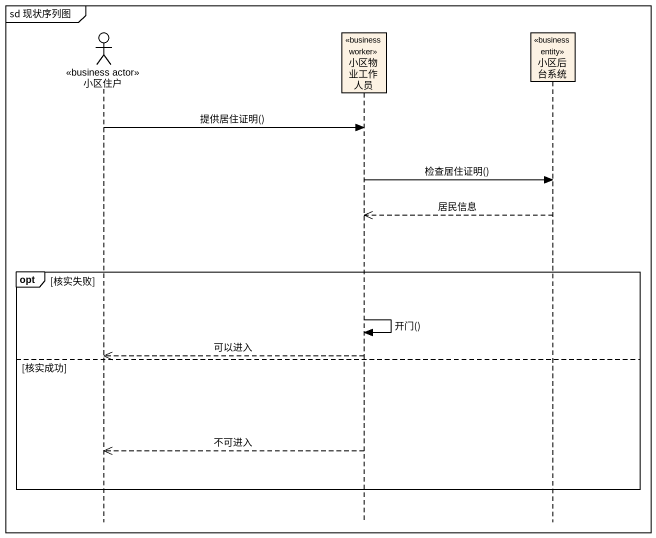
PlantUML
@startuml
mainframe sd 现状序列图
hide footbox
actor 小区住户 <<business actor>>
participant 小区物业工作人员 <<business worker>>
participant 小区后台系统 <<business entity>>

小区住户 -> 小区物业工作人员 : 提供居住证明()
小区物业工作人员 -> 小区后台系统 : 检查居住证明()
小区后台系统 -->> 小区物业工作人员 : 居民信息
opt 核实失败
  小区物业工作人员 -> 小区物业工作人员 : 开门()
  小区物业工作人员 -->> 小区住户 : 可以进入
else 核实成功
  小区物业工作人员 -->> 小区住户 : 不可进入
end
@enduml
